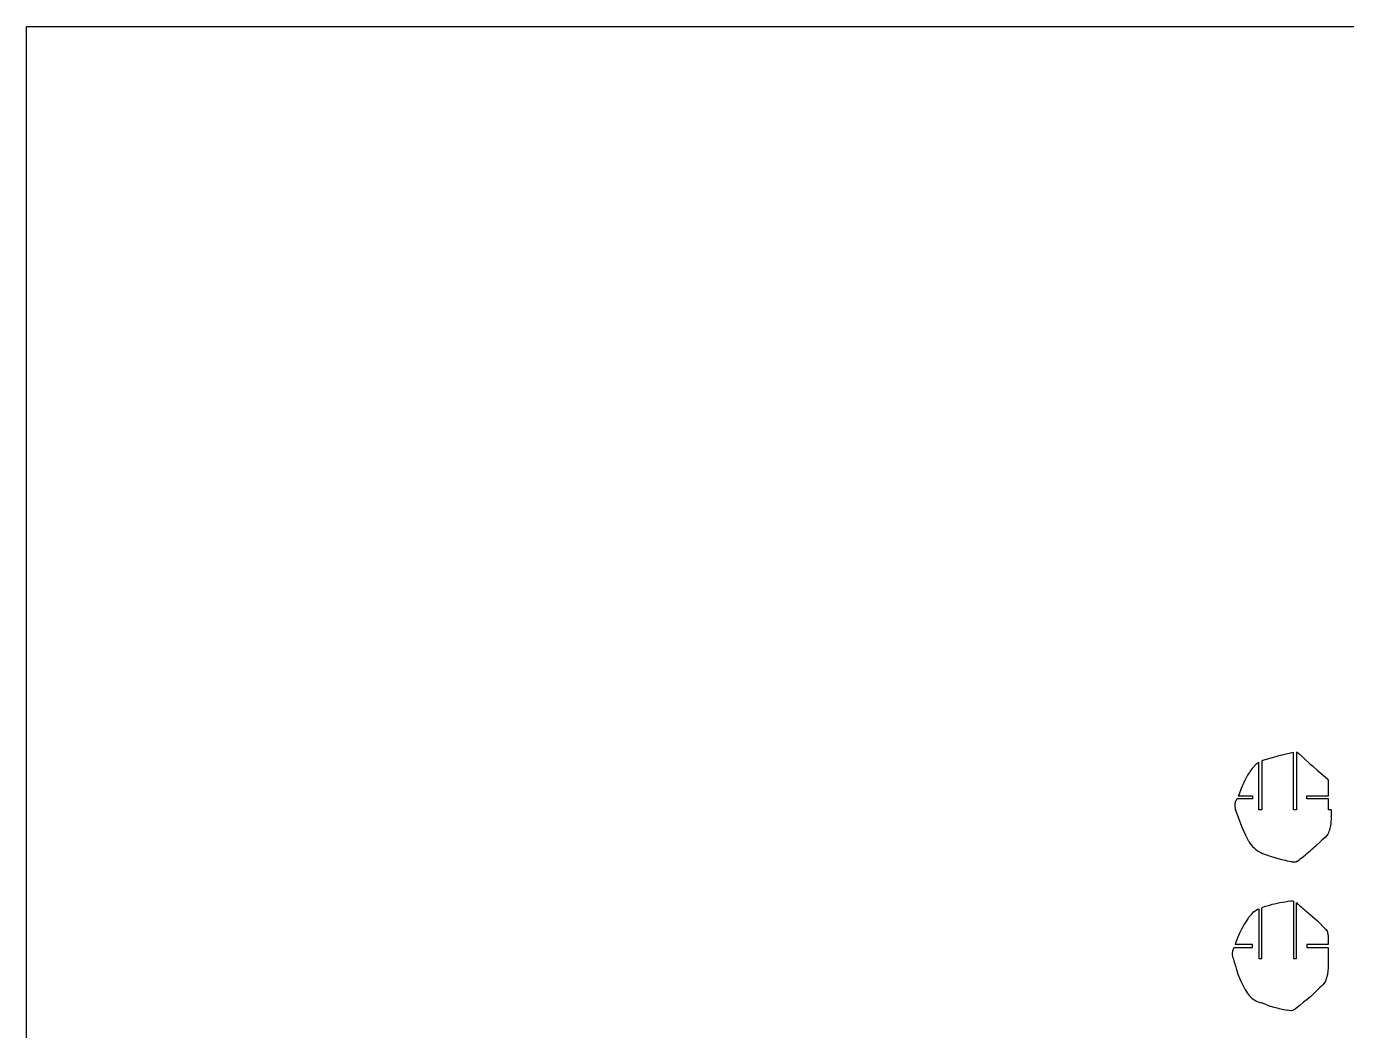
# Model space of a CAD drawing. Extents: x -170 to 170, y -270 to 270.
# Drawn here: x -170.5 to -0.1, y 140.4 to 270.1 of the extents above; entities that cross this region are included whole.
import ezdxf

# ---------------------------------------------------------------- set-up
doc = ezdxf.new("R2010")
doc.units = 0
doc.header["$MEASUREMENT"] = 0
doc.layers.get('0').update_dxf_attribs({"linetype": 'CONTINUOUS'})

msp = doc.modelspace()

# ---------------------------------------------------------------- linework, layer by layer
for p, q in [((-170.49, -270.1), (-170.49, 270.1)), ((-170.49, 270.1), (170.49, 270.1)), ((-10.91, 175.36), (-9.19, 175.86)), ((-9.19, 175.86), (-8.82, 175.97)), ((-8.82, 175.97), (-7.2, 176.37)), ((-7.2, 176.37), (-6.95, 176.42)), ((-6.95, 168.94), (-6.95, 176.42)), ((-6.5, 176.36), (-6.57, 176.41)), ((-6.57, 176.41), (-6.57, 168.94)), ((-6.43, 176.31), (-6.5, 176.36)), ((-6.36, 176.26), (-6.43, 176.31)), ((-6.29, 176.21), (-6.36, 176.26)), ((-6.22, 176.15), (-6.29, 176.21)), ((-6.15, 176.1), (-6.22, 176.15)), ((-6.09, 176.04), (-6.15, 176.1)), ((-6.02, 175.99), (-6.09, 176.04)), ((-5.96, 175.93), (-6.02, 175.99)), ((-5.9, 175.87), (-5.96, 175.93)), ((-5.83, 175.81), (-5.9, 175.87)), ((-5.77, 175.75), (-5.83, 175.81)), ((-5.77, 175.75), (-5.66, 175.65)), ((-5.66, 175.65), (-4.8, 174.87)), ((-12.67, 173.79), (-12.78, 173.62)), ((-12.56, 173.96), (-12.67, 173.79)), ((-12.44, 174.13), (-12.56, 173.96)), ((-12.32, 174.29), (-12.44, 174.13)), ((-12.32, 174.29), (-11.69, 174.93)), ((-11.69, 174.93), (-11.45, 175.09)), ((-11.45, 168.94), (-11.45, 175.09)), ((-11.07, 175.29), (-10.91, 175.36)), ((-11.07, 175.29), (-11.07, 168.94)), ((-4.8, 174.87), (-4.52, 174.62)), ((-4.52, 174.62), (-3.93, 174.09)), ((-3.93, 174.09), (-2.59, 172.94)), ((-13.52, 172.17), (-13.62, 171.93)), ((-13.44, 172.35), (-13.52, 172.17)), ((-13.36, 172.54), (-13.44, 172.35)), ((-13.27, 172.73), (-13.36, 172.54)), ((-13.18, 172.91), (-13.27, 172.73)), ((-13.09, 173.09), (-13.18, 172.91)), ((-12.99, 173.27), (-13.09, 173.09)), ((-12.89, 173.45), (-12.99, 173.27)), ((-12.78, 173.62), (-12.89, 173.45)), ((-2.59, 172.94), (-2.55, 172.9)), ((-2.55, 172.9), (-2.49, 172.8)), ((-2.49, 172.8), (-2.45, 172.72)), ((-2.45, 170.75), (-2.45, 172.72)), ((-14.26, 170.38), (-14.33, 170.28)), ((-12.25, 170.38), (-14.26, 170.38)), ((-14, 170.99), (-14.1, 170.75)), ((-14.1, 170.75), (-12.25, 170.75)), ((-13.91, 171.22), (-14, 170.99)), ((-13.81, 171.46), (-13.91, 171.22)), ((-13.71, 171.7), (-13.81, 171.46)), ((-13.62, 171.93), (-13.71, 171.7)), ((-12.25, 170.75), (-12.25, 170.38)), ((-5.25, 170.75), (-2.45, 170.75)), ((-5.25, 170.38), (-5.25, 170.75)), ((-2.45, 170.38), (-5.25, 170.38)), ((-2.45, 168.94), (-2.45, 170.38)), ((-14.53, 169.72), (-14.54, 169.6)), ((-14.54, 169.6), (-14.54, 169.48)), ((-14.54, 169.48), (-14.54, 169.36)), ((-14.54, 169.36), (-14.52, 169.24)), ((-14.51, 169.84), (-14.53, 169.72)), ((-14.52, 169.24), (-14.5, 169.13)), ((-14.48, 169.95), (-14.51, 169.84)), ((-14.5, 169.13), (-14.46, 169.01)), ((-14.44, 170.06), (-14.48, 169.95)), ((-14.27, 168.53), (-14.46, 169.01)), ((-14.39, 170.17), (-14.44, 170.06)), ((-14.33, 170.28), (-14.39, 170.17)), ((-11.07, 168.94), (-11.45, 168.94)), ((-6.57, 168.94), (-6.95, 168.94)), ((-2.09, 168.94), (-2.45, 168.94)), ((-2.09, 168.94), (-2.09, 168.1)), ((-13.55, 166.58), (-14.27, 168.53)), ((-2.16, 166.95), (-2.13, 167.14)), ((-2.13, 167.14), (-2.11, 167.33)), ((-2.11, 167.33), (-2.09, 167.52)), ((-2.08, 167.91), (-2.09, 168.1)), ((-2.09, 167.52), (-2.08, 167.72)), ((-2.08, 167.72), (-2.08, 167.91)), ((-13.14, 165.65), (-13.55, 166.58)), ((-12.74, 164.86), (-13.14, 165.65)), ((-2.87, 165.39), (-3.29, 165.07)), ((-2.54, 165.79), (-2.87, 165.39)), ((-2.5, 165.85), (-2.54, 165.79)), ((-2.5, 165.85), (-2.43, 166.03)), ((-2.43, 166.03), (-2.36, 166.21)), ((-2.36, 166.21), (-2.3, 166.39)), ((-2.3, 166.39), (-2.25, 166.58)), ((-2.25, 166.58), (-2.2, 166.76)), ((-2.2, 166.76), (-2.16, 166.95)), ((-12.74, 164.86), (-12.59, 164.64)), ((-12.59, 164.64), (-12.42, 164.44)), ((-12.42, 164.44), (-12.25, 164.24)), ((-12.25, 164.24), (-12.06, 164.05)), ((-12.06, 164.05), (-11.86, 163.88)), ((-11.86, 163.88), (-11.65, 163.72)), ((-11.65, 163.72), (-11.43, 163.57)), ((-11.43, 163.57), (-11.2, 163.44)), ((-5.04, 163.49), (-4.84, 163.66)), ((-4.84, 163.66), (-4.64, 163.83)), ((-4.64, 163.83), (-4.44, 164)), ((-4.44, 164), (-4.24, 164.17)), ((-4.24, 164.17), (-4.04, 164.34)), ((-3.67, 164.71), (-4.04, 164.34)), ((-3.29, 165.07), (-3.67, 164.71)), ((-11.2, 163.44), (-10.96, 163.32)), ((-10.96, 163.32), (-10.71, 163.22)), ((-10.71, 163.22), (-10.46, 163.13)), ((-10.46, 163.13), (-10.21, 163.06)), ((-10.21, 163.06), (-9.97, 162.98)), ((-9.97, 162.98), (-9.73, 162.9)), ((-9.73, 162.9), (-9.49, 162.83)), ((-9.49, 162.83), (-9.25, 162.76)), ((-9.25, 162.76), (-9.01, 162.69)), ((-9.01, 162.69), (-8.77, 162.62)), ((-8.77, 162.62), (-8.52, 162.56)), ((-8.52, 162.56), (-8.28, 162.5)), ((-8.28, 162.5), (-8.04, 162.44)), ((-8.04, 162.44), (-7.79, 162.39)), ((-7.79, 162.39), (-7.54, 162.34)), ((-7.54, 162.34), (-7.3, 162.29)), ((-7.3, 162.29), (-7.24, 162.28)), ((-7.24, 162.28), (-7.18, 162.27)), ((-7.18, 162.27), (-7.13, 162.26)), ((-7.13, 162.26), (-7.07, 162.25)), ((-7.07, 162.25), (-7.01, 162.24)), ((-7.01, 162.24), (-6.95, 162.24)), ((-6.95, 162.24), (-6.9, 162.23)), ((-6.9, 162.23), (-6.84, 162.23)), ((-6.84, 162.23), (-6.78, 162.23)), ((-6.78, 162.23), (-6.72, 162.24)), ((-6.72, 162.24), (-6.67, 162.24)), ((-6.67, 162.24), (-6.61, 162.25)), ((-6.57, 162.27), (-6.61, 162.25)), ((-6.51, 162.29), (-6.57, 162.27)), ((-6.46, 162.33), (-6.51, 162.29)), ((-6.46, 162.33), (-6.25, 162.49)), ((-6.25, 162.49), (-6.05, 162.66)), ((-6.05, 162.66), (-5.85, 162.82)), ((-5.85, 162.82), (-5.65, 162.99)), ((-5.65, 162.99), (-5.44, 163.16)), ((-5.44, 163.16), (-5.24, 163.33)), ((-5.24, 163.33), (-5.04, 163.49)), ((-9.41, 156.79), (-9.75, 156.71)), ((-9.07, 156.87), (-9.41, 156.79)), ((-8.73, 156.93), (-9.07, 156.87)), ((-8.39, 157), (-8.73, 156.93)), ((-8.05, 157.05), (-8.39, 157)), ((-7.71, 157.1), (-8.05, 157.05)), ((-7.36, 157.14), (-7.71, 157.1)), ((-7.02, 157.17), (-7.36, 157.14)), ((-7.02, 157.17), (-6.95, 157.16)), ((-6.95, 157.16), (-6.95, 149.76)), ((-6.57, 156.97), (-6.48, 156.88)), ((-6.57, 149.76), (-6.57, 156.97)), ((-6.48, 156.88), (-6.38, 156.79)), ((-6.38, 156.79), (-6.28, 156.7)), ((-12.76, 155.04), (-12.8, 154.99)), ((-12.72, 155.09), (-12.76, 155.04)), ((-12.69, 155.14), (-12.72, 155.09)), ((-12.65, 155.19), (-12.69, 155.14)), ((-12.61, 155.23), (-12.65, 155.19)), ((-12.57, 155.28), (-12.61, 155.23)), ((-12.53, 155.32), (-12.57, 155.28)), ((-12.49, 155.37), (-12.53, 155.32)), ((-12.45, 155.41), (-12.49, 155.37)), ((-12.41, 155.46), (-12.45, 155.41)), ((-12.41, 155.46), (-12.12, 155.78)), ((-12.12, 155.78), (-11.56, 156.14)), ((-11.56, 156.14), (-11.45, 156.18)), ((-11.45, 156.18), (-11.45, 149.76)), ((-10.75, 156.42), (-11.07, 156.31)), ((-11.07, 149.76), (-11.07, 156.31)), ((-10.42, 156.52), (-10.75, 156.42)), ((-10.08, 156.62), (-10.42, 156.52)), ((-9.75, 156.71), (-10.08, 156.62)), ((-6.28, 156.7), (-6.19, 156.61)), ((-6.19, 156.61), (-6.09, 156.53)), ((-6.09, 156.53), (-5.99, 156.44)), ((-5.99, 156.44), (-5.89, 156.35)), ((-5.89, 156.35), (-5.79, 156.27)), ((-5.79, 156.27), (-5.69, 156.18)), ((-5.69, 156.18), (-5.59, 156.09)), ((-5.59, 156.09), (-5.49, 156.01)), ((-5.49, 156.01), (-5.39, 155.93)), ((-5.39, 155.93), (-3.88, 154.62)), ((-13.66, 153.56), (-13.81, 153.29)), ((-13.52, 153.84), (-13.66, 153.56)), ((-13.37, 154.11), (-13.52, 153.84)), ((-13.21, 154.37), (-13.37, 154.11)), ((-13.04, 154.64), (-13.21, 154.37)), ((-12.87, 154.9), (-13.04, 154.64)), ((-12.83, 154.95), (-12.87, 154.9)), ((-12.8, 154.99), (-12.83, 154.95)), ((-3.88, 154.62), (-2.82, 153.56)), ((-2.82, 153.56), (-2.59, 153.26)), ((-14.41, 151.86), (-14.51, 151.56)), ((-14.3, 152.15), (-14.41, 151.86)), ((-14.19, 152.44), (-14.3, 152.15)), ((-14.07, 152.72), (-14.19, 152.44)), ((-13.94, 153.01), (-14.07, 152.72)), ((-13.81, 153.29), (-13.94, 153.01)), ((-2.56, 153.14), (-2.59, 153.26)), ((-2.53, 153.03), (-2.56, 153.14)), ((-2.51, 152.92), (-2.53, 153.03)), ((-2.49, 152.8), (-2.51, 152.92)), ((-2.47, 152.69), (-2.49, 152.8)), ((-2.48, 151.88), (-2.47, 151.99)), ((-2.48, 151.88), (-2.48, 151.56)), ((-2.46, 152.57), (-2.47, 152.69)), ((-2.47, 151.99), (-2.46, 152.11)), ((-2.46, 152.46), (-2.46, 152.57)), ((-2.45, 152.34), (-2.46, 152.46)), ((-2.46, 152.11), (-2.45, 152.22)), ((-2.45, 152.22), (-2.45, 152.34)), ((-14.88, 150.41), (-14.89, 150.33)), ((-14.89, 150.33), (-14.89, 150.25)), ((-14.89, 150.25), (-14.84, 150.05)), ((-14.87, 150.49), (-14.88, 150.41)), ((-14.86, 150.57), (-14.87, 150.49)), ((-14.84, 150.65), (-14.86, 150.57)), ((-14.83, 150.73), (-14.84, 150.65)), ((-14.84, 150.05), (-14.78, 149.86)), ((-14.81, 150.81), (-14.83, 150.73)), ((-14.78, 150.89), (-14.81, 150.81)), ((-14.76, 150.96), (-14.78, 150.89)), ((-14.73, 151.04), (-14.76, 150.96)), ((-14.69, 151.11), (-14.73, 151.04)), ((-14.66, 151.19), (-14.69, 151.11)), ((-14.66, 151.19), (-12.25, 151.19)), ((-12.25, 151.56), (-14.51, 151.56)), ((-12.25, 151.19), (-12.25, 151.56)), ((-2.48, 151.56), (-5.25, 151.56)), ((-5.25, 151.56), (-5.25, 151.19)), ((-5.25, 151.19), (-2.48, 151.19)), ((-2.48, 151.19), (-2.48, 150.44)), ((-2.48, 150.44), (-2.48, 149.82)), ((-14.78, 149.86), (-14.72, 149.66)), ((-14.72, 149.66), (-14.67, 149.47)), ((-14.67, 149.47), (-14.61, 149.27)), ((-14.61, 149.27), (-14.55, 149.08)), ((-14.55, 149.08), (-14.49, 148.88)), ((-14.49, 148.88), (-14.43, 148.69)), ((-14.43, 148.69), (-14.37, 148.49)), ((-14.37, 148.49), (-14.31, 148.3)), ((-14.31, 148.3), (-14.25, 148.1)), ((-11.45, 149.76), (-11.07, 149.76)), ((-6.95, 149.76), (-6.57, 149.76)), ((-2.51, 148.61), (-2.6, 147.7)), ((-2.48, 149.22), (-2.51, 148.61)), ((-2.48, 149.82), (-2.48, 149.22)), ((-14.25, 148.1), (-14.18, 147.91)), ((-13.73, 146.79), (-14.18, 147.91)), ((-13.2, 145.74), (-13.73, 146.79)), ((-3, 146.57), (-3.19, 146.35)), ((-2.86, 146.82), (-3, 146.57)), ((-2.6, 147.7), (-2.86, 146.82)), ((-13.2, 145.74), (-13.1, 145.53)), ((-13.1, 145.53), (-12.97, 145.33)), ((-12.97, 145.33), (-12.84, 145.14)), ((-12.84, 145.14), (-12.69, 144.96)), ((-12.69, 144.96), (-12.52, 144.79)), ((-4.74, 144.87), (-5.2, 144.48)), ((-4.43, 145.15), (-4.74, 144.87)), ((-4.22, 145.35), (-4.43, 145.15)), ((-3.6, 145.95), (-4.22, 145.35)), ((-3.4, 146.15), (-3.6, 145.95)), ((-3.19, 146.35), (-3.4, 146.15)), ((-12.52, 144.79), (-12.34, 144.64)), ((-12.34, 144.64), (-12.16, 144.5)), ((-12.16, 144.5), (-11.96, 144.37)), ((-11.96, 144.37), (-11.75, 144.26)), ((-11.75, 144.26), (-11.54, 144.17)), ((-11.54, 144.17), (-11.32, 144.09)), ((-11.32, 144.09), (-11.09, 144.03)), ((-10.4, 143.76), (-11.09, 144.03)), ((-10.4, 143.76), (-10.18, 143.69)), ((-10.18, 143.69), (-9.97, 143.62)), ((-9.97, 143.62), (-9.75, 143.56)), ((-9.75, 143.56), (-9.53, 143.49)), ((-9.53, 143.49), (-9.31, 143.43)), ((-9.31, 143.43), (-9.09, 143.37)), ((-9.09, 143.37), (-8.87, 143.32)), ((-8.87, 143.32), (-8.65, 143.26)), ((-8.65, 143.26), (-8.43, 143.21)), ((-8.43, 143.21), (-8.21, 143.16)), ((-8.21, 143.16), (-7.99, 143.11)), ((-7.99, 143.11), (-7.77, 143.07)), ((-6.76, 143.22), (-7.09, 143.05)), ((-6.48, 143.44), (-6.76, 143.22)), ((-6.16, 143.71), (-6.48, 143.44)), ((-5.66, 144.1), (-6.16, 143.71)), ((-5.2, 144.48), (-5.66, 144.1)), ((-7.54, 143.03), (-7.77, 143.07)), ((-7.31, 143.01), (-7.54, 143.03)), ((-7.09, 143.05), (-7.31, 143.01))]:
    msp.add_line(p, q)

doc.saveas('drawing.dxf')
